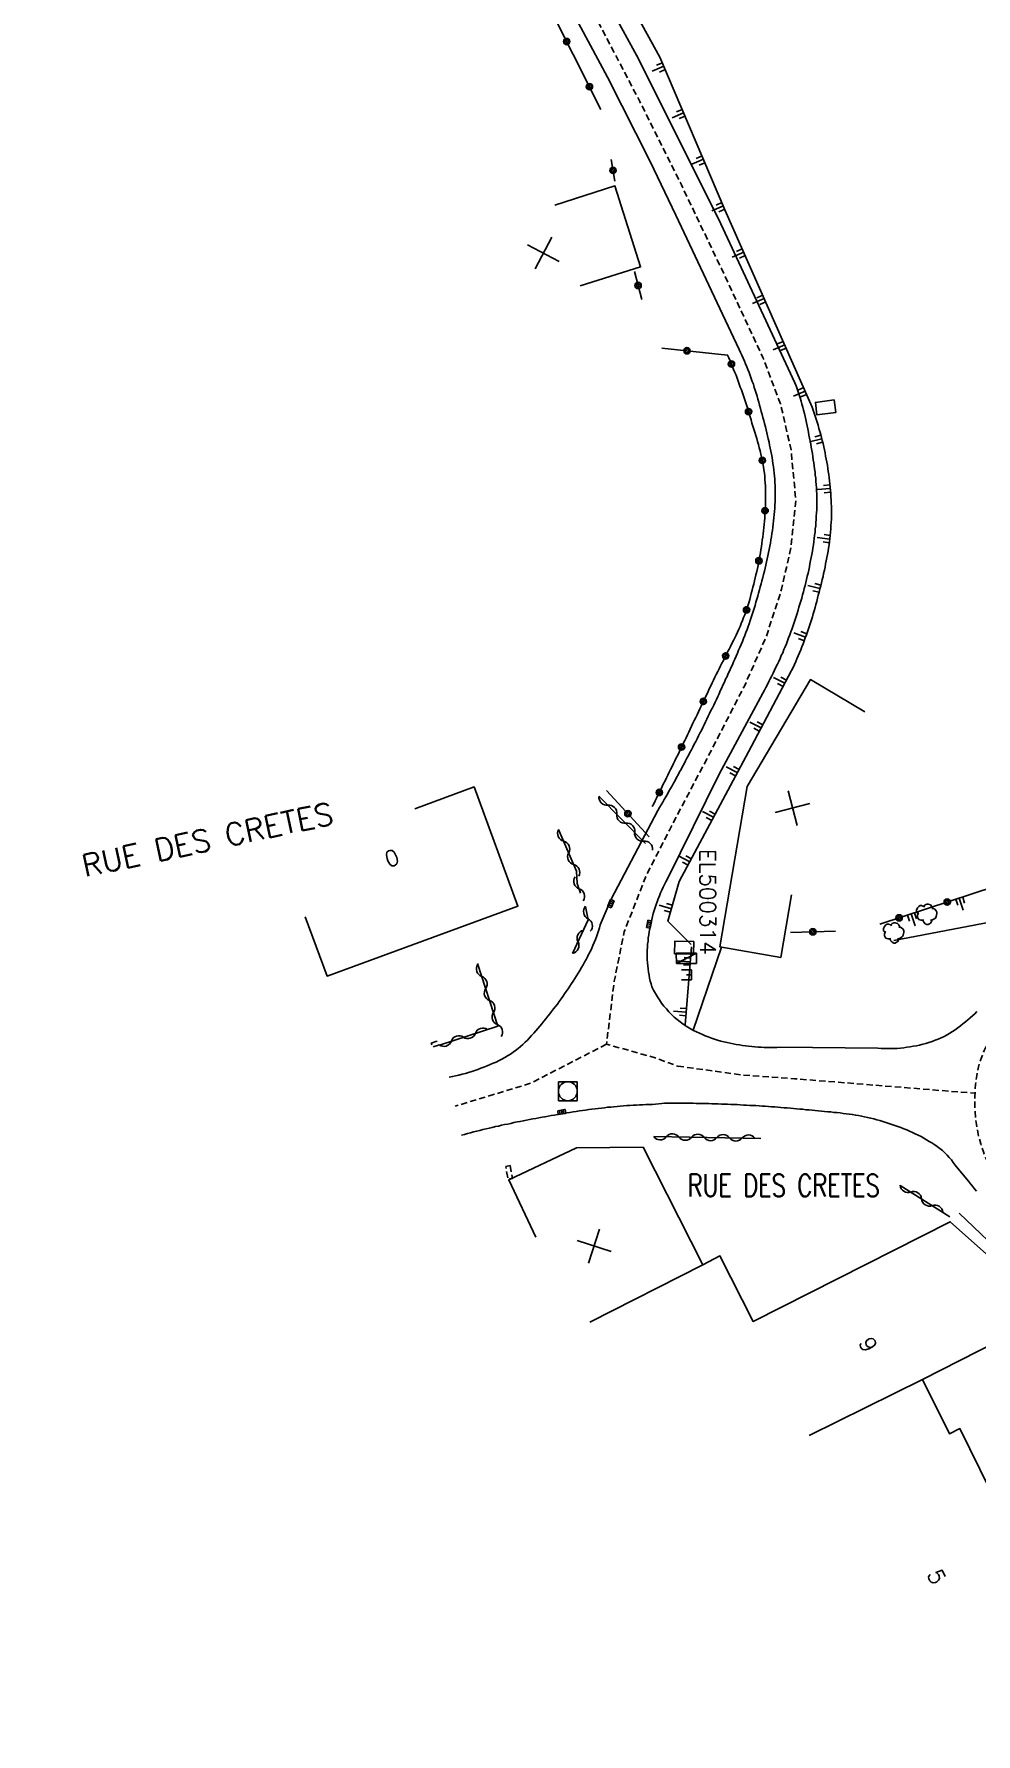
# Model space of a CAD drawing. Header units: millimetres. Extents: x 269514 to 270000, y 126091 to 127000.
# Drawn here: x 269780.9 to 269855.4, y 126210.8 to 126345.1 of the extents above; entities that cross this region are included whole.
import ezdxf
from ezdxf.enums import TextEntityAlignment as Align

# ---------------------------------------------------------------- set-up
doc = ezdxf.new("R2010")
doc.units = ezdxf.units.MM
doc.linetypes.add('DASHED', pattern=[0.75, 0.5, -0.25])
doc.layers.get('0').update_dxf_attribs({"linetype": 'CONTINUOUS'})
for name, color, linetype in [('W0001', 6, 'DASHED'), ('W0008', 7, 'CONTINUOUS'), ('W0100', 7, 'CONTINUOUS'), ('W0112', 1, 'DASHED'), ('W0211', 2, 'CONTINUOUS'), ('W0300', 7, 'CONTINUOUS'), ('W0302', 3, 'CONTINUOUS'), ('W0310', 3, 'CONTINUOUS'), ('W0322', 7, 'CONTINUOUS'), ('W0400', 7, 'CONTINUOUS'), ('W0420', 7, 'CONTINUOUS'), ('W0430', 7, 'CONTINUOUS'), ('W0984', 7, 'CONTINUOUS'), ('W0989', 7, 'CONTINUOUS'), ('W0991', 7, 'CONTINUOUS'), ('W1102', 7, 'CONTINUOUS'), ('W1471', 7, 'CONTINUOUS')]:
    doc.layers.add(name, color=color, linetype=linetype)
doc.styles.get("Standard").update_dxf_attribs({"font": 'romans.shx', "width": 0.85})

# ---------------------------------------------------------------- blocks, each defined once
blk = doc.blocks.new('T300')
for p, q in [((-0.8, 0.51), (-0.86, 0.34)), ((-0.86, 0.34), (-0.86, 0.17)), ((-0.86, 0.17), (-0.74, 0.06)), ((-0.69, 0.63), (-0.8, 0.51)), ((-0.8, -0.06), (-0.74, 0.06)), ((-0.74, 0.06), (-0.69, 0.11)), ((-0.57, 0.69), (-0.69, 0.63)), ((-0.46, 0.69), (-0.57, 0.69)), ((-0.29, 0.63), (-0.46, 0.69)), ((-0.29, 0.63), (-0.17, 0.74)), ((-0.23, 0.57), (-0.29, 0.63)), ((-0.17, 0.74), (-0.06, 0.8)), ((-0.06, 0.8), (0.06, 0.8)), ((0.06, 0.8), (0.23, 0.74)), ((0.23, 0.74), (0.34, 0.63)), ((0.34, 0.63), (0.4, 0.51)), ((0.46, 0.46), (0.34, 0.46)), ((0.4, 0.51), (0.4, 0.46)), ((0.57, 0.4), (0.46, 0.46)), ((0.57, 0.4), (0.69, 0.29)), ((0.69, 0.29), (0.74, 0.17)), ((0.74, 0.06), (0.69, -0.17)), ((0.74, 0.17), (0.74, 0.06)), ((-0.8, -0.17), (-0.8, -0.06)), ((-0.8, -0.23), (-0.8, -0.17)), ((-0.74, -0.34), (-0.8, -0.23)), ((-0.69, -0.4), (-0.74, -0.34)), ((-0.51, -0.46), (-0.69, -0.4)), ((-0.4, -0.46), (-0.51, -0.46)), ((-0.4, -0.46), (-0.34, -0.46)), ((-0.34, -0.46), (-0.34, -0.4)), ((-0.34, -0.51), (-0.34, -0.46)), ((-0.29, -0.63), (-0.34, -0.51)), ((-0.17, -0.74), (-0.29, -0.63)), ((-0.06, -0.8), (-0.17, -0.74)), ((0.06, -0.8), (-0.06, -0.8)), ((0.17, -0.74), (0.06, -0.8)), ((0.23, -0.69), (0.17, -0.74)), ((0.29, -0.46), (0.23, -0.46)), ((0.29, -0.63), (0.23, -0.69)), ((0.46, -0.4), (0.29, -0.46)), ((0.34, -0.51), (0.29, -0.63)), ((0.34, -0.51), (0.34, -0.46)), ((0.57, -0.34), (0.46, -0.4)), ((0.63, -0.29), (0.57, -0.34)), ((0.69, -0.17), (0.63, -0.29))]:
    blk.add_line(p, q)
blk = doc.blocks.new('t322o')
at = {"color": 0, "linetype": 'Continuous'}
for radius in [0.25, 0.15]:
    blk.add_circle((0, 0), radius, dxfattribs=at)
blk = doc.blocks.new('t310o')
at = {"color": 0, "linetype": 'Continuous'}
for centre, start, end in [((-0.5, 0.38), 216.8699, 323.1304), ((0.5, -0.37), 36.8699, 143.1303)]:
    blk.add_arc(centre, 0.625, start, end, dxfattribs=at)
blk = doc.blocks.new('t991o')
at = {"color": 0, "linetype": 'Continuous'}
for p, q in [((-1, 1), (1, -1)), ((-1, -1), (1, 1))]:
    blk.add_line(p, q, dxfattribs=at)
blk = doc.blocks.new('t211o')
at = {"color": 0, "linetype": 'Continuous'}
for p, q in [((-0.29, 0.5), (-0.29, 0)), ((0, 1), (0, 0)), ((0.29, 0.5), (0.29, 0))]:
    blk.add_line(p, q, dxfattribs=at)
blk = doc.blocks.new('T400')
for p, q in [((-0.15, 0.3), (0.15, 0.3)), ((-0.15, -0.25), (-0.15, 0.3)), ((-0.15, 0.15), (0.15, 0.15)), ((-0.15, 0), (0.15, 0)), ((0.15, 0.3), (0.15, -0.25)), ((-0.15, -0.15), (0.15, -0.15)), ((-0.15, -0.25), (-0.15, -0.3)), ((-0.15, -0.3), (0.15, -0.3)), ((0.15, -0.3), (0.15, -0.25))]:
    blk.add_line(p, q)
blk = doc.blocks.new('T420')
for p, q in [((0.75, 0.75), (-0.75, 0.75)), ((-0.75, 0.75), (-0.75, -0.75)), ((0.75, 0.75), (0.75, -0.75)), ((0.75, -0.75), (-0.75, -0.75))]:
    blk.add_line(p, q)
blk.add_ellipse((0, 0), major_axis=(-0.53, 0.53), ratio=1, start_param=3.926991, end_param=10.210176)
blk = doc.blocks.new('T430')
at = {"flags": 128}
for points in [[(-0.4, 2.1), (0.4, 2.1)], [(-0.4, 2.1), (-0.4, 1.3)], [(-0.4, 1.7), (0, 1.7)], [(0.8, 0.8), (-0.8, 0.8)], [(-0.8, 0.8), (-0.8, 0)], [(0.8, 0.8), (-0.8, 0)], [(-0.8, 0), (0.8, 0)], [(-0.4, 1.3), (0.4, 1.3)], [(0.8, 0), (0.8, 0.8)]]:
    blk.add_lwpolyline(points, dxfattribs=at)
blk = doc.blocks.new('T1471')
at = {"color": 0, "linetype": 'Continuous', "flags": 128}
blk.add_lwpolyline([(-0.75, -0.5), (-0.75, 0.5), (0.75, 0.5), (0.75, -0.5), (-0.75, -0.5)], dxfattribs=at)

msp = doc.modelspace()

# ---------------------------------------------------------------- linework, layer by layer
at = {"layer": 'W0001', "flags": 128}
for points in [[(269606.32, 126584.24), (269608.5, 126581.57), (269610.88, 126578.83), (269614.02, 126576.18), (269616.97, 126573.98), (269621.62, 126570.85), (269626.79, 126567.68), (269632.18, 126564.66), (269637.58, 126561.81), (269643.73, 126558.55), (269649.46, 126555.43), (269654.59, 126552.53), (269660.14, 126549.31), (269667.57, 126544.84), (269679.04, 126538.01), (269694.29, 126529.42), (269706.35, 126522.36), (269716.27, 126516.18), (269724.38, 126510.82), (269730.71, 126506.51), (269738.94, 126500.54), (269745.65, 126494.99), (269749.42, 126491.77), (269756.42, 126485.06), (269761.77, 126479.17), (269767.74, 126472.34), (269770.31, 126469.39), (269774.09, 126464.98), (269776.65, 126461.9), (269778.81, 126458.65), (269781.13, 126454.69), (269782.34, 126452.29), (269784.21, 126447.95), (269786, 126443.11), (269787.5, 126438.64), (269788.59, 126434.97), (269790.63, 126428.28), (269792.22, 126423.32), (269794.14, 126417.52), (269796.16, 126412.04), (269799.03, 126404.04), (269801.27, 126397.83), (269804.84, 126388.91), (269808.21, 126380.92), (269811.62, 126373.21), (269815.42, 126365.35), (269818.46, 126359.29), (269822.14, 126352.25), (269825.85, 126345.42), (269828.8, 126339.78), (269832.08, 126333.2), (269835.24, 126326.59), (269838.53, 126319.56), (269839.92, 126315.89), (269840.75, 126312.27), (269841.13, 126308.28), (269840.75, 126304.55), (269840, 126301.24), (269838.78, 126297.46), (269837.06, 126293.58), (269834.88, 126289.34), (269831.13, 126282.2), (269829.3, 126278.61), (269827.56, 126274.18), (269826.77, 126270.26), (269826.16, 126265.29), (269830, 126264.21), (269831.88, 126263.52)], [(269826.16, 126265.29), (269820.16, 126262.2), (269814.2, 126260.39)], [(269831.79, 126263.56), (269836.75, 126262.87), (269841.03, 126262.56), (269855.3, 126261.41)]]:
    msp.add_lwpolyline(points, dxfattribs=at)
msp.add_lwpolyline([(269868.1, 126250.99), (269868.42, 126251.09), (269868.74, 126251.2), (269869.05, 126251.32), (269869.36, 126251.44), (269869.66, 126251.58), (269869.96, 126251.72), (269870.25, 126251.87), (269870.54, 126252.04), (269870.82, 126252.21), (269871.09, 126252.39), (269871.35, 126252.58), (269871.61, 126252.78), (269871.87, 126252.99), (269872.11, 126253.21), (269872.35, 126253.44), (269872.58, 126253.67), (269872.8, 126253.92), (269873.01, 126254.17), (269873.21, 126254.43), (269873.41, 126254.7), (269873.59, 126254.98), (269873.77, 126255.26), (269873.94, 126255.55), (269874.09, 126255.85), (269874.24, 126256.15), (269874.38, 126256.46), (269874.52, 126256.78), (269874.64, 126257.1), (269874.75, 126257.43), (269874.85, 126257.75), (269874.95, 126258.08), (269875.02, 126258.4), (269875.09, 126258.73), (269875.15, 126259.05), (269875.2, 126259.38), (269875.23, 126259.71), (269875.26, 126260.03), (269875.27, 126260.36), (269875.27, 126260.68), (269875.26, 126261), (269875.24, 126261.32), (269875.21, 126261.64), (269875.17, 126261.96), (269875.11, 126262.27), (269875.05, 126262.59), (269874.98, 126262.9), (269874.89, 126263.2), (269874.8, 126263.51), (269874.7, 126263.81), (269874.58, 126264.11), (269874.46, 126264.4), (269874.33, 126264.7), (269874.19, 126264.98), (269874.05, 126265.27), (269873.89, 126265.55), (269873.73, 126265.83), (269873.55, 126266.11), (269873.37, 126266.38), (269873.18, 126266.66), (269872.97, 126266.94), (269872.75, 126267.21), (269872.53, 126267.47), (269872.3, 126267.71), (269872.06, 126267.95), (269871.82, 126268.18), (269871.56, 126268.4), (269871.31, 126268.61), (269871.04, 126268.81), (269870.77, 126268.99), (269870.49, 126269.17), (269870.21, 126269.34), (269869.92, 126269.49), (269869.63, 126269.64), (269869.33, 126269.77), (269869.03, 126269.89), (269868.72, 126270.01), (269868.42, 126270.11), (269868.1, 126270.21), (269867.79, 126270.29), (269867.47, 126270.36), (269867.15, 126270.43), (269866.83, 126270.48), (269866.5, 126270.53), (269866.17, 126270.57), (269865.83, 126270.6), (269865.49, 126270.62), (269865.16, 126270.63), (269864.82, 126270.62), (269864.49, 126270.6), (269864.16, 126270.58), (269863.83, 126270.54), (269863.51, 126270.49), (269863.19, 126270.42), (269862.87, 126270.35), (269862.56, 126270.27), (269862.25, 126270.18), (269861.95, 126270.07), (269861.65, 126269.96), (269861.35, 126269.84), (269861.06, 126269.71), (269860.78, 126269.57), (269860.5, 126269.42), (269860.22, 126269.26), (269859.95, 126269.09), (269859.69, 126268.92), (269859.42, 126268.74), (269859.17, 126268.56), (269858.91, 126268.36), (269858.66, 126268.16), (269858.42, 126267.95), (269858.17, 126267.73), (269857.93, 126267.5), (269857.7, 126267.27), (269857.48, 126267.03), (269857.27, 126266.78), (269857.06, 126266.52), (269856.86, 126266.25), (269856.67, 126265.97), (269856.5, 126265.69), (269856.33, 126265.4), (269856.17, 126265.1), (269856.03, 126264.79), (269855.9, 126264.48), (269855.78, 126264.16), (269855.67, 126263.83), (269855.58, 126263.49), (269855.5, 126263.15), (269855.44, 126262.81), (269855.38, 126262.46), (269855.35, 126262.11), (269855.32, 126261.78), (269855.31, 126261.47), (269855.29, 126261.15), (269855.29, 126260.84), (269855.29, 126260.52), (269855.3, 126260.21), (269855.32, 126259.89), (269855.34, 126259.58), (269855.37, 126259.27), (269855.42, 126258.95), (269855.47, 126258.64), (269855.52, 126258.33), (269855.59, 126258.02), (269855.67, 126257.71), (269855.76, 126257.4), (269855.86, 126257.09), (269855.96, 126256.79), (269856.08, 126256.48), (269856.21, 126256.18), (269856.36, 126255.89), (269856.51, 126255.6), (269856.67, 126255.31), (269856.85, 126255.02), (269857.03, 126254.74), (269857.23, 126254.47), (269857.44, 126254.2), (269857.66, 126253.93), (269857.89, 126253.67), (269858.13, 126253.42), (269858.38, 126253.17), (269858.65, 126252.93), (269858.92, 126252.7), (269859.19, 126252.48), (269859.47, 126252.27), (269859.76, 126252.07), (269860.05, 126251.88), (269860.34, 126251.7), (269860.64, 126251.54), (269860.95, 126251.39), (269861.25, 126251.25), (269861.56, 126251.12), (269861.88, 126251), (269862.2, 126250.9), (269862.52, 126250.81), (269862.84, 126250.73), (269863.16, 126250.66), (269863.49, 126250.61), (269863.82, 126250.56), (269864.15, 126250.53), (269864.48, 126250.51), (269864.81, 126250.5), (269865.14, 126250.51), (269865.47, 126250.52), (269865.8, 126250.54), (269866.13, 126250.58), (269866.46, 126250.62), (269866.79, 126250.68), (269867.12, 126250.74), (269867.44, 126250.82), (269867.77, 126250.9)], close=True, dxfattribs=at)
at = {"layer": 'W0008', "flags": 128}
for points in [[(269831.65, 126330.8), (269829.62, 126335.05), (269826.25, 126341.71), (269819.54, 126354.2)], [(269831.64, 126330.8), (269836.65, 126320.18), (269836.76, 126319.95), (269836.86, 126319.73), (269836.96, 126319.5), (269837.06, 126319.28), (269837.16, 126319.05), (269837.25, 126318.82), (269837.34, 126318.6), (269837.43, 126318.37), (269837.52, 126318.14), (269837.6, 126317.9), (269837.69, 126317.67), (269837.77, 126317.44), (269837.84, 126317.2), (269837.92, 126316.97), (269837.99, 126316.73), (269838.06, 126316.5), (269838.13, 126316.26), (269838.2, 126316.02), (269838.26, 126315.78), (269838.33, 126315.54), (269838.4, 126315.3), (269838.46, 126315.06), (269838.53, 126314.82), (269838.59, 126314.58), (269838.66, 126314.34), (269838.72, 126314.09), (269838.78, 126313.85), (269838.84, 126313.61), (269838.9, 126313.37), (269838.95, 126313.13), (269839.01, 126312.88), (269839.06, 126312.64), (269839.11, 126312.4), (269839.16, 126312.15), (269839.2, 126311.91), (269839.25, 126311.66), (269839.29, 126311.42), (269839.32, 126311.17), (269839.36, 126310.93), (269839.39, 126310.68), (269839.42, 126310.43), (269839.44, 126310.18), (269839.46, 126309.93), (269839.47, 126309.68), (269839.49, 126309.43), (269839.49, 126309.18), (269839.5, 126308.93), (269839.5, 126308.67), (269839.49, 126308.42), (269839.49, 126308.16), (269839.47, 126307.91), (269839.46, 126307.65), (269839.44, 126307.4), (269839.42, 126307.15), (269839.4, 126306.89), (269839.37, 126306.64), (269839.34, 126306.39), (269839.31, 126306.14), (269839.28, 126305.89), (269839.24, 126305.64), (269839.2, 126305.39), (269839.16, 126305.14), (269839.12, 126304.89), (269839.07, 126304.64), (269839.02, 126304.39), (269838.97, 126304.14), (269838.92, 126303.89), (269838.87, 126303.65), (269838.81, 126303.4), (269838.76, 126303.15), (269838.7, 126302.91), (269838.64, 126302.66), (269838.58, 126302.41), (269838.51, 126302.17), (269838.45, 126301.92), (269838.38, 126301.68), (269838.32, 126301.43), (269838.25, 126301.19), (269838.18, 126300.94), (269838.12, 126300.7), (269838.05, 126300.45), (269837.98, 126300.21), (269837.91, 126299.96), (269837.84, 126299.72), (269837.76, 126299.48), (269837.69, 126299.24), (269837.61, 126299), (269837.53, 126298.76), (269837.44, 126298.52), (269837.36, 126298.29), (269837.27, 126298.05), (269837.18, 126297.82), (269837.09, 126297.58), (269837, 126297.35), (269836.9, 126297.12), (269836.81, 126296.88), (269836.71, 126296.65), (269836.61, 126296.42), (269836.51, 126296.19), (269836.41, 126295.96), (269836.31, 126295.73), (269836.21, 126295.5), (269836.11, 126295.27), (269836, 126295.04), (269835.9, 126294.81), (269835.79, 126294.58), (269835.69, 126294.35), (269835.58, 126294.13), (269835.48, 126293.9), (269835.37, 126293.67), (269835.27, 126293.44), (269835.16, 126293.22), (269835.06, 126292.99), (269834.95, 126292.77), (269834.85, 126292.54), (269834.74, 126292.32), (269834.64, 126292.09), (269834.53, 126291.87), (269834.42, 126291.65), (269834.31, 126291.42), (269834.21, 126291.2), (269834.1, 126290.98), (269833.99, 126290.76), (269833.88, 126290.53), (269833.77, 126290.31), (269833.66, 126290.09), (269833.54, 126289.87), (269833.43, 126289.65), (269833.32, 126289.43), (269833.21, 126289.21), (269833.09, 126288.99), (269832.98, 126288.77), (269832.87, 126288.55), (269832.75, 126288.33), (269832.64, 126288.11), (269832.52, 126287.89), (269832.4, 126287.67), (269832.29, 126287.45), (269832.17, 126287.23), (269832.05, 126287.01), (269831.93, 126286.8), (269831.82, 126286.58), (269831.7, 126286.36), (269831.58, 126286.14), (269831.46, 126285.93), (269831.34, 126285.71), (269831.22, 126285.49), (269831.1, 126285.28), (269830.97, 126285.06), (269830.85, 126284.85), (269830.73, 126284.63), (269830.6, 126284.42), (269830.48, 126284.2), (269830.36, 126283.99), (269830.23, 126283.77), (269826.52, 126276.75), (269825.67, 126274.72), (269825.6, 126274.48), (269825.52, 126274.25), (269825.45, 126274.01), (269825.36, 126273.78), (269825.28, 126273.55), (269825.18, 126273.32), (269825.09, 126273.09), (269824.99, 126272.87), (269824.88, 126272.64), (269824.77, 126272.42), (269824.66, 126272.2), (269824.54, 126271.98), (269824.42, 126271.77), (269824.3, 126271.55), (269824.17, 126271.34), (269824.05, 126271.12), (269823.92, 126270.91), (269823.79, 126270.7), (269823.66, 126270.49), (269823.53, 126270.28), (269823.39, 126270.08), (269823.26, 126269.87), (269823.12, 126269.67), (269822.98, 126269.46), (269822.84, 126269.26), (269822.7, 126269.06), (269822.56, 126268.86), (269822.41, 126268.66), (269822.27, 126268.46), (269822.12, 126268.26), (269821.97, 126268.07), (269821.82, 126267.87), (269821.67, 126267.68), (269821.51, 126267.49), (269821.36, 126267.29), (269821.2, 126267.1), (269821.04, 126266.91), (269820.89, 126266.72), (269820.73, 126266.53), (269820.56, 126266.34), (269820.4, 126266.16), (269820.24, 126265.97), (269820.07, 126265.79), (269819.9, 126265.61), (269819.72, 126265.44), (269819.54, 126265.27), (269819.36, 126265.11), (269819.17, 126264.95), (269818.97, 126264.79), (269818.77, 126264.65), (269818.56, 126264.5), (269818.34, 126264.36), (269818.11, 126264.23), (269817.89, 126264.11), (269817.66, 126263.99), (269817.42, 126263.88), (269817.19, 126263.78), (269816.95, 126263.68), (269816.71, 126263.58), (269816.47, 126263.48), (269816.23, 126263.39), (269815.99, 126263.3), (269815.74, 126263.21), (269815.5, 126263.13), (269815.25, 126263.05), (269815, 126262.98), (269814.74, 126262.91), (269814.49, 126262.84), (269814.23, 126262.79), (269813.98, 126262.73), (269813.72, 126262.69)], [(269855.45, 126267.86), (269855.29, 126267.7), (269855.12, 126267.55), (269854.93, 126267.38), (269854.73, 126267.22), (269854.54, 126267.05), (269854.34, 126266.89), (269854.14, 126266.73), (269853.94, 126266.58), (269853.73, 126266.43), (269853.52, 126266.29), (269853.31, 126266.15), (269853.09, 126266.02), (269852.86, 126265.9), (269852.63, 126265.79), (269852.39, 126265.69), (269852.15, 126265.6), (269851.91, 126265.51), (269851.66, 126265.43), (269851.41, 126265.35), (269851.17, 126265.29), (269850.92, 126265.22), (269850.67, 126265.17), (269850.42, 126265.12), (269850.17, 126265.07), (269849.91, 126265.04), (269849.66, 126265), (269849.41, 126264.98), (269849.15, 126264.96), (269848.9, 126264.95), (269848.64, 126264.94), (269848.38, 126264.94), (269848.13, 126264.94), (269847.87, 126264.95), (269847.61, 126264.97), (269839.87, 126265.04), (269839.62, 126265.03), (269839.37, 126265.02), (269839.12, 126265.02), (269838.88, 126265.03), (269838.63, 126265.03), (269838.38, 126265.04), (269838.14, 126265.06), (269837.89, 126265.08), (269837.64, 126265.1), (269837.4, 126265.13), (269837.15, 126265.16), (269836.91, 126265.19), (269836.67, 126265.23), (269836.42, 126265.27), (269836.18, 126265.31), (269835.94, 126265.36), (269835.69, 126265.42), (269835.44, 126265.48), (269835.19, 126265.54), (269834.94, 126265.61), (269834.7, 126265.69), (269834.46, 126265.77), (269834.21, 126265.86), (269833.97, 126265.95), (269833.74, 126266.05), (269833.5, 126266.15), (269833.27, 126266.26), (269833.04, 126266.37), (269832.81, 126266.49)], [(269814.68, 126258.1), (269814.92, 126258.16), (269815.17, 126258.23), (269815.41, 126258.29), (269815.65, 126258.35), (269815.9, 126258.42), (269816.14, 126258.48), (269816.39, 126258.54), (269816.63, 126258.59), (269816.88, 126258.65), (269817.12, 126258.71), (269817.37, 126258.77), (269817.61, 126258.82), (269817.86, 126258.88), (269818.1, 126258.93), (269818.35, 126258.98), (269818.59, 126259.03), (269818.84, 126259.09), (269819.09, 126259.14), (269819.33, 126259.19), (269819.58, 126259.23), (269819.83, 126259.28), (269820.07, 126259.33), (269820.32, 126259.38), (269820.56, 126259.42), (269820.81, 126259.47), (269821.06, 126259.51), (269821.3, 126259.56), (269821.55, 126259.6), (269821.79, 126259.65), (269822.04, 126259.69), (269822.29, 126259.73), (269822.53, 126259.77), (269822.78, 126259.82), (269823.02, 126259.86), (269823.27, 126259.9), (269823.52, 126259.93), (269823.77, 126259.97), (269824.01, 126260.01), (269824.26, 126260.05), (269824.51, 126260.08), (269824.75, 126260.12), (269825, 126260.15), (269825.25, 126260.18), (269825.5, 126260.21), (269825.75, 126260.24), (269825.99, 126260.27), (269826.24, 126260.3), (269826.49, 126260.32), (269826.74, 126260.35), (269826.99, 126260.37), (269827.25, 126260.39), (269827.5, 126260.41), (269827.76, 126260.43), (269828.01, 126260.45), (269828.27, 126260.46), (269828.52, 126260.48), (269828.77, 126260.49), (269829.03, 126260.5), (269829.28, 126260.51), (269829.54, 126260.52), (269829.79, 126260.53), (269830.78, 126260.63), (269830.78, 126260.63), (269830.77, 126260.64), (269830.78, 126260.63), (269830.78, 126260.63)], [(269830.78, 126260.63), (269831.02, 126260.64), (269831.27, 126260.63), (269831.52, 126260.63), (269831.77, 126260.63), (269832.02, 126260.63), (269832.27, 126260.63), (269832.51, 126260.63), (269832.76, 126260.62), (269833.01, 126260.62), (269833.26, 126260.61), (269833.51, 126260.61), (269833.76, 126260.6), (269834, 126260.6), (269834.25, 126260.59), (269834.5, 126260.58), (269834.75, 126260.58), (269835, 126260.57), (269835.24, 126260.56), (269835.49, 126260.55), (269835.74, 126260.54), (269835.99, 126260.53), (269836.24, 126260.52), (269836.48, 126260.51), (269836.73, 126260.49), (269836.98, 126260.48), (269837.23, 126260.47), (269837.48, 126260.45), (269837.72, 126260.44), (269837.97, 126260.43), (269838.22, 126260.41), (269838.47, 126260.39), (269838.71, 126260.38), (269838.96, 126260.36), (269839.21, 126260.34), (269839.46, 126260.33), (269839.71, 126260.31), (269839.95, 126260.29), (269840.2, 126260.27), (269840.45, 126260.25), (269840.7, 126260.23), (269840.94, 126260.21), (269841.19, 126260.18), (269841.44, 126260.16), (269841.69, 126260.14), (269841.93, 126260.11), (269842.18, 126260.09), (269842.42, 126260.07), (269842.67, 126260.04), (269842.91, 126260.02), (269843.16, 126260), (269843.4, 126259.98), (269843.65, 126259.95), (269843.89, 126259.93), (269844.14, 126259.9), (269844.38, 126259.88), (269844.63, 126259.85), (269844.87, 126259.82), (269845.12, 126259.79), (269845.36, 126259.76), (269845.6, 126259.72), (269845.85, 126259.68), (269846.09, 126259.64), (269846.33, 126259.6), (269846.57, 126259.55), (269846.81, 126259.5), (269847.05, 126259.44), (269847.29, 126259.39), (269847.53, 126259.32), (269847.77, 126259.25), (269848.01, 126259.18), (269848.25, 126259.11), (269848.49, 126259.03), (269848.73, 126258.95), (269848.96, 126258.87), (269849.2, 126258.78), (269849.43, 126258.7), (269849.67, 126258.61), (269849.9, 126258.51), (269850.13, 126258.41), (269850.35, 126258.31), (269850.58, 126258.2), (269850.8, 126258.09), (269851.03, 126257.98), (269851.25, 126257.86), (269851.47, 126257.74), (269851.68, 126257.61), (269851.89, 126257.48), (269852.11, 126257.34), (269852.31, 126257.2), (269852.52, 126257.04), (269852.72, 126256.88), (269852.91, 126256.71), (269853.09, 126256.53), (269853.26, 126256.34), (269853.43, 126256.15), (269853.58, 126255.95), (269853.73, 126255.73), (269854.64, 126254.66), (269854.79, 126254.46), (269854.94, 126254.26), (269855.1, 126254.06), (269855.26, 126253.86), (269855.42, 126253.67)]]:
    msp.add_lwpolyline(points, dxfattribs=at)
msp.add_lwpolyline([(269832.99, 126266.4, -0.161934), (269829.75, 126269.83), (269829.68, 126270.05), (269829.61, 126270.28), (269829.56, 126270.51), (269829.52, 126270.75), (269829.48, 126270.99), (269829.44, 126271.24), (269829.42, 126271.48), (269829.4, 126271.73), (269829.38, 126271.97), (269829.38, 126272.22), (269829.38, 126272.46), (269829.38, 126272.71), (269829.39, 126272.95), (269829.41, 126273.2), (269829.44, 126273.44), (269829.46, 126273.69), (269829.5, 126273.93), (269829.54, 126274.18), (269829.58, 126274.42), (269829.63, 126274.66), (269829.68, 126274.91), (269829.74, 126275.15), (269829.8, 126275.38), (269829.86, 126275.62), (269829.93, 126275.86), (269830, 126276.09), (269830.08, 126276.32), (269830.16, 126276.55), (269830.25, 126276.78), (269830.34, 126277.01), (269830.43, 126277.24), (269830.53, 126277.46), (269830.63, 126277.69), (269830.74, 126277.91), (269830.85, 126278.13), (269830.97, 126278.35), (269835.06, 126286.63), (269838.51, 126293.04), (269838.64, 126293.26), (269838.76, 126293.49), (269838.88, 126293.71), (269839, 126293.94), (269839.11, 126294.16), (269839.23, 126294.39), (269839.34, 126294.62), (269839.45, 126294.85), (269839.56, 126295.08), (269839.67, 126295.31), (269839.78, 126295.54), (269839.88, 126295.77), (269839.98, 126296), (269840.09, 126296.23), (269840.18, 126296.47), (269840.28, 126296.7), (269840.38, 126296.94), (269840.47, 126297.17), (269840.56, 126297.41), (269840.65, 126297.65), (269840.74, 126297.89), (269840.83, 126298.13), (269840.91, 126298.37), (269841, 126298.61), (269841.08, 126298.85), (269841.16, 126299.09), (269841.23, 126299.33), (269841.31, 126299.58), (269841.38, 126299.82), (269841.46, 126300.06), (269841.53, 126300.31), (269841.6, 126300.55), (269841.66, 126300.8), (269841.73, 126301.04), (269841.8, 126301.29), (269841.86, 126301.53), (269841.92, 126301.78), (269841.98, 126302.02), (269842.04, 126302.27), (269842.1, 126302.52), (269842.15, 126302.76), (269842.2, 126303.01), (269842.25, 126303.26), (269842.3, 126303.51), (269842.35, 126303.76), (269842.39, 126304), (269842.44, 126304.25), (269842.48, 126304.5), (269842.52, 126304.75), (269842.55, 126305), (269842.59, 126305.25), (269842.62, 126305.5), (269842.65, 126305.75), (269842.67, 126306.01), (269842.7, 126306.26), (269842.72, 126306.51), (269842.74, 126306.76), (269842.75, 126307.02), (269842.77, 126307.27), (269842.78, 126307.53), (269842.78, 126307.78), (269842.79, 126308.03), (269842.79, 126308.28), (269842.79, 126308.53), (269842.78, 126308.78), (269842.77, 126309.02), (269842.76, 126309.27), (269842.74, 126309.52), (269842.72, 126309.76), (269842.7, 126310.01), (269842.67, 126310.26), (269842.65, 126310.5), (269842.62, 126310.75), (269842.58, 126310.99), (269842.55, 126311.24), (269842.51, 126311.48), (269842.47, 126311.72), (269842.44, 126311.97), (269842.39, 126312.21), (269842.35, 126312.46), (269842.31, 126312.7), (269842.26, 126312.94), (269842.22, 126313.19), (269842.17, 126313.43), (269842.12, 126313.67), (269842.07, 126313.91), (269842.02, 126314.16), (269841.97, 126314.4), (269841.92, 126314.65), (269841.86, 126314.89), (269841.81, 126315.14), (269841.74, 126315.39), (269841.68, 126315.63), (269841.61, 126315.88), (269841.54, 126316.12), (269841.47, 126316.36), (269841.39, 126316.6), (269841.31, 126316.84), (269841.23, 126317.08), (269841.15, 126317.32), (269841.06, 126317.56), (269835.2, 126330.12), (269828.68, 126343.15), (269821.93, 126355.49)], format="xyb", dxfattribs=at)
at = {"layer": 'W0100', "flags": 128}
for points in [[(269822.06, 126331.61), (269826.83, 126333.12), (269828.85, 126326.72), (269824.08, 126325.21)], [(269840.79, 126277.08), (269839.94, 126272.15), (269835.13, 126272.98), (269837.27, 126285.65), (269842.29, 126294.1), (269846.59, 126291.55)], [(269810.99, 126283.9), (269815.68, 126285.62), (269819.15, 126276.2), (269804.06, 126270.67), (269802.34, 126275.36)], [(269829.06, 126257.14), (269823.78, 126257.09), (269818.43, 126254.57), (269820.56, 126250.05)], [(269874.03, 126210.77), (269878.5, 126213.01), (269873.55, 126222.9), (269870.45, 126221.38), (269866.21, 126214.71), (269864.43, 126213.93), (269854.11, 126234.91), (269853.27, 126234.5), (269851.16, 126238.78), (269861.45, 126244.02), (269853.34, 126251.26), (269837.76, 126243.37), (269835.13, 126248.55), (269833.77, 126247.86), (269829.06, 126257.14)]]:
    msp.add_lwpolyline(points, dxfattribs=at)
at = {"layer": 'W0112', "flags": 128}
for points in [[(269812.29, 126265.36), (269812.75, 126265.52), (269812.86, 126265.21), (269812.4, 126265.05)], [(269818.54, 126255.69), (269818.72, 126254.68), (269818.37, 126254.62), (269818.19, 126255.63)]]:
    msp.add_lwpolyline(points, close=True, dxfattribs=at)
at = {"layer": 'W0211', "flags": 128}
for points in [[(269889.33, 126287.79), (269861.85, 126275.95), (269848.89, 126273.48)], [(269832.38, 126266.83), (269832.87, 126272.99)], [(269833.02, 126266.4), (269835.25, 126272.96)]]:
    msp.add_lwpolyline(points, dxfattribs=at)
at = {"layer": 'W0302', "flags": 128}
for points in [[(269832.85, 126273.16), (269831.01, 126275.02), (269831.91, 126278.15), (269837.38, 126288.39), (269840.8, 126294.83), (269840.91, 126295.06), (269841.02, 126295.29), (269841.12, 126295.52), (269841.22, 126295.75), (269841.32, 126295.99), (269841.42, 126296.22), (269841.52, 126296.45), (269841.61, 126296.69), (269841.7, 126296.92), (269841.79, 126297.16), (269841.88, 126297.39), (269841.97, 126297.63), (269842.05, 126297.87), (269842.13, 126298.11), (269842.21, 126298.35), (269842.29, 126298.58), (269842.37, 126298.83), (269842.44, 126299.07), (269842.51, 126299.31), (269842.58, 126299.55), (269842.65, 126299.79), (269842.72, 126300.04), (269842.78, 126300.28), (269842.85, 126300.53), (269842.91, 126300.78), (269842.97, 126301.02), (269843.04, 126301.27), (269843.1, 126301.52), (269843.16, 126301.76), (269843.22, 126302.01), (269843.28, 126302.26), (269843.33, 126302.5), (269843.39, 126302.75), (269843.44, 126303), (269843.49, 126303.25), (269843.54, 126303.5), (269843.59, 126303.75), (269843.64, 126304), (269843.68, 126304.25), (269843.72, 126304.5), (269843.76, 126304.75), (269843.79, 126305), (269843.82, 126305.25), (269843.85, 126305.5), (269843.87, 126305.75), (269843.9, 126306.01), (269843.91, 126306.26), (269843.93, 126306.51), (269843.94, 126306.77), (269843.94, 126307.02), (269843.95, 126307.28), (269843.94, 126307.54), (269843.94, 126307.79), (269843.93, 126308.04), (269843.92, 126308.3), (269843.9, 126308.55), (269843.89, 126308.8), (269843.87, 126309.05), (269843.85, 126309.3), (269843.82, 126309.55), (269843.8, 126309.8), (269843.77, 126310.05), (269843.73, 126310.3), (269843.7, 126310.54), (269843.66, 126310.79), (269843.63, 126311.04), (269843.58, 126311.28), (269843.54, 126311.53), (269843.49, 126311.77), (269843.44, 126312.02), (269843.39, 126312.26), (269843.34, 126312.51), (269843.28, 126312.75), (269843.22, 126312.99), (269843.16, 126313.23), (269843.1, 126313.48), (269843.03, 126313.72), (269842.96, 126313.96), (269842.89, 126314.2), (269842.81, 126314.44), (269842.74, 126314.68), (269842.66, 126314.91), (269842.58, 126315.15), (269842.49, 126315.39), (269842.41, 126315.63), (269842.32, 126315.86), (269842.22, 126316.1), (269835.52, 126331.24), (269830.38, 126343.3), (269823.22, 126356.29)], [(269854.06, 126251.93), (269862, 126244.34)]]:
    msp.add_lwpolyline(points, dxfattribs=at)
at = {"layer": 'W0310', "flags": 128}
for points in [[(269825.56, 126284.88), (269829.25, 126281.16)], [(269822.37, 126282.25), (269823.79, 126278.97), (269823.84, 126277.98), (269824.1, 126277.22)], [(269824.51, 126276.18), (269824.71, 126275.12), (269823.46, 126272.45)], [(269812.94, 126265.22), (269817.57, 126266.72), (269815.96, 126271.66)], [(269829.89, 126257.98), (269838.36, 126257.84)], [(269849.37, 126254.13), (269853.3, 126251.65)]]:
    msp.add_lwpolyline(points, dxfattribs=at)
at = {"layer": 'W0322', "flags": 128}
for points in [[(269825.71, 126339.17), (269819.16, 126352.17), (269813.37, 126362.82)], [(269826.83, 126333.49), (269826.52, 126335.21)], [(269828.38, 126326.36), (269828.95, 126324.14)], [(269830.53, 126320.3), (269835.73, 126319.75), (269835.83, 126319.52), (269835.93, 126319.29), (269836.03, 126319.07), (269836.12, 126318.84), (269836.21, 126318.61), (269836.31, 126318.38), (269836.4, 126318.15), (269836.49, 126317.92), (269836.57, 126317.69), (269836.66, 126317.46), (269836.74, 126317.22), (269836.83, 126316.99), (269836.91, 126316.76), (269836.99, 126316.52), (269837.07, 126316.29), (269837.15, 126316.06), (269837.22, 126315.82), (269837.3, 126315.58), (269837.37, 126315.35), (269837.44, 126315.11), (269837.51, 126314.87), (269837.59, 126314.62), (269837.66, 126314.38), (269837.74, 126314.14), (269837.81, 126313.89), (269837.89, 126313.65), (269837.96, 126313.4), (269838.04, 126313.16), (269838.11, 126312.92), (269838.18, 126312.67), (269838.24, 126312.43), (269838.31, 126312.18), (269838.37, 126311.93), (269838.42, 126311.68), (269838.48, 126311.44), (269838.53, 126311.19), (269838.57, 126310.93), (269838.61, 126310.68), (269838.64, 126310.43), (269838.67, 126310.18), (269838.69, 126309.92), (269838.71, 126309.66), (269838.72, 126309.41), (269838.73, 126309.15), (269838.73, 126308.9), (269838.73, 126308.64), (269838.73, 126308.39), (269838.73, 126308.13), (269838.72, 126307.88), (269838.71, 126307.63), (269838.7, 126307.37), (269838.69, 126307.12), (269838.67, 126306.87), (269838.65, 126306.62), (269838.63, 126306.37), (269838.6, 126306.12), (269838.58, 126305.87), (269838.55, 126305.62), (269838.52, 126305.37), (269838.48, 126305.12), (269838.45, 126304.87), (269838.41, 126304.62), (269838.37, 126304.37), (269838.33, 126304.12), (269838.29, 126303.87), (269838.24, 126303.62), (269838.19, 126303.38), (269838.14, 126303.13), (269838.09, 126302.88), (269838.04, 126302.64), (269837.98, 126302.39), (269837.92, 126302.14), (269837.86, 126301.9), (269837.8, 126301.65), (269837.74, 126301.4), (269837.68, 126301.16), (269837.61, 126300.91), (269837.54, 126300.67), (269837.48, 126300.42), (269837.41, 126300.18), (269837.33, 126299.94), (269837.26, 126299.7), (269837.18, 126299.46), (269837.09, 126299.23), (269837, 126299), (269836.91, 126298.76), (269836.82, 126298.53), (269836.72, 126298.3), (269836.62, 126298.08), (269836.51, 126297.85), (269836.41, 126297.62), (269836.3, 126297.4), (269836.19, 126297.18), (269836.08, 126296.95), (269835.97, 126296.73), (269835.86, 126296.51), (269835.74, 126296.29), (269835.63, 126296.06), (269835.52, 126295.84), (269835.4, 126295.62), (269835.29, 126295.4), (269835.17, 126295.18), (269835.06, 126294.96), (269834.95, 126294.73), (269834.84, 126294.51), (269834.73, 126294.29), (269834.62, 126294.06), (269834.51, 126293.84), (269834.4, 126293.61), (269834.29, 126293.38), (269834.19, 126293.15), (269834.08, 126292.93), (269833.97, 126292.7), (269833.86, 126292.47), (269833.75, 126292.24), (269833.65, 126292.01), (269833.54, 126291.79), (269833.43, 126291.56), (269833.32, 126291.33), (269833.21, 126291.1), (269833.1, 126290.87), (269832.99, 126290.65), (269832.88, 126290.42), (269832.77, 126290.19), (269832.67, 126289.96), (269832.56, 126289.74), (269832.45, 126289.51), (269832.34, 126289.28), (269832.23, 126289.05), (269832.12, 126288.83), (269832.01, 126288.6), (269831.9, 126288.37), (269831.79, 126288.14), (269831.67, 126287.92), (269831.56, 126287.69), (269831.45, 126287.46), (269831.34, 126287.24), (269831.23, 126287.01), (269831.12, 126286.78), (269831.01, 126286.56), (269830.9, 126286.33), (269830.79, 126286.1), (269830.67, 126285.88), (269830.56, 126285.65), (269830.45, 126285.42), (269830.34, 126285.2), (269830.23, 126284.97), (269830.11, 126284.74), (269830, 126284.52), (269829.89, 126284.29), (269829.78, 126284.07)], [(269888.36, 126290.54), (269867.91, 126281.39), (269847.78, 126274.77)], [(269826.17, 126285.34), (269829.54, 126281.67)], [(269844.26, 126274.22), (269840.7, 126274.12)]]:
    msp.add_lwpolyline(points, dxfattribs=at)
at = {"layer": 'W1102', "flags": 128}
for points in [[(269833.77, 126247.86), (269824.85, 126243.33)], [(269851.16, 126238.78), (269842.19, 126234.37)]]:
    msp.add_lwpolyline(points, dxfattribs=at)

# ---------------------------------------------------------------- block references
at = {"layer": 'W0211'}
for p, rotation in [((269830.69, 126342.58), 113.1096227143657), ((269832.26, 126338.9), 113.1096227143657), ((269833.83, 126335.22), 113.1096227143657), ((269835.4, 126331.54), 113.1096227143657), ((269837.01, 126327.88), 113.8663804206653), ((269838.63, 126324.22), 113.8663804206653), ((269840.25, 126320.57), 113.8663804206653), ((269841.87, 126316.91), 113.8663804206653), ((269843.18, 126313.14), 104.2996225902064), ((269843.85, 126309.2), 94.89061216148357), ((269843.82, 126305.21), 82.86606958173817), ((269843.04, 126301.29), 76.00979013262639), ((269841.9, 126297.45), 70.02063232291546), ((269840.26, 126293.81), 62.03757082884593), ((269838.38, 126290.28), 62.03757082884593), ((269836.5, 126286.75), 61.89653362065047), ((269834.62, 126283.22), 61.89653362065047), ((269832.74, 126279.69), 61.89653362065047), ((269831.29, 126275.99), 73.86689566845405), ((269854.05, 126276.83), 198.2081654792326), ((269850.25, 126275.58), 198.2081654792326), ((269832.77, 126271.81), 85.51378809148467), ((269832.46, 126267.82), 85.51378809148467)]:
    msp.add_blockref('t211o', p, dxfattribs=dict(at, rotation=rotation))
at = {"layer": 'W0300'}
for p in [(269851.54, 126275.55), (269848.93, 126274.08)]:
    msp.add_blockref('T300', p, dxfattribs=at)
at = {"layer": 'W0310'}
for p, rotation in [((269826.27, 126284.17), 314.8103147481334), ((269827.68, 126282.75), 314.8103147481334), ((269822.77, 126281.33), 293.3930520873853), ((269829.09, 126281.33), 314.8103147481334), ((269823.56, 126279.49), 293.3930520873853), ((269823.99, 126277.57), 289.0650073891193), ((269824.69, 126275.2), 280.6245408368337), ((269823.9, 126273.38), 245.0230543144686), ((269816.3, 126270.64), 108.0440553870904), ((269816.92, 126268.74), 108.0440553870904), ((269817.53, 126266.84), 108.0440553870904), ((269813.89, 126265.53), 17.85194038650181), ((269815.79, 126266.14), 17.85194038650181), ((269830.89, 126257.96), 359.0648848457377), ((269832.89, 126257.93), 359.0648848457377), ((269834.89, 126257.9), 359.0648848457377), ((269836.89, 126257.87), 359.0648848457377), ((269850.22, 126253.6), 327.7019927723054), ((269851.91, 126252.53), 327.7019927723054)]:
    msp.add_blockref('t310o', p, dxfattribs=dict(at, rotation=rotation))
at = {"layer": 'W0322'}
for p, rotation in [((269823.01, 126344.53), 116.7346021859586), ((269824.81, 126340.96), 116.7346021859586), ((269832.52, 126320.09), 353.8961210382764), ((269836.04, 126319.04), 292.517538494327), ((269837.39, 126315.28), 286.8218767759267), ((269838.48, 126311.43), 281.0644678393677), ((269838.7, 126307.45), 267.3680676029384), ((269838.21, 126303.49), 259.0312842084821), ((269837.23, 126299.61), 251.1541090977412), ((269835.58, 126295.97), 242.6611768537426), ((269833.82, 126292.38), 244.6140733620905), ((269832.09, 126288.77), 244.1334056742774), ((269830.33, 126285.18), 243.6527422254692), ((269853.1, 126276.52), 198.2081654792326), ((269849.3, 126275.27), 198.2081654792326)]:
    msp.add_blockref('t322o', p, dxfattribs=dict(at, rotation=rotation))
for p in [(269826.67, 126334.35), (269828.66, 126325.25), (269827.85, 126283.51), (269842.48, 126274.17)]:
    msp.add_blockref('t322o', p, dxfattribs=at)
at = {"layer": 'W0400'}
for p, rotation in [((269826.51, 126276.4), 337.2783225654275), ((269829.52, 126274.77), 167.8287274460139), ((269822.62, 126259.93), 99.52311893218013)]:
    msp.add_blockref('T400', p, dxfattribs=dict(at, rotation=rotation))
at = {"layer": 'W0420'}
msp.add_blockref('T420', (269823.1, 126261.57), dxfattribs=at)
at = {"layer": 'W0430', "rotation": 180.0517682076157}
msp.add_blockref('T430', (269832.48, 126272.47), dxfattribs=at)
at = {"layer": 'W0991'}
for p, rotation in [((269821.17, 126327.81), 287.5364605381946), ((269840.88, 126283.95), 59.27679492252628), ((269825.17, 126249.33), 296.921896283518)]:
    msp.add_blockref('t991o', p, dxfattribs=dict(at, rotation=rotation))
at = {"layer": 'W1471'}
for p, rotation in [((269843.48, 126315.61), 187.2019730707215), ((269832.3, 126272.92), 179.3001854463408)]:
    msp.add_blockref('T1471', p, dxfattribs=dict(at, rotation=rotation))

# ---------------------------------------------------------------- texts
at = {"layer": 'W0984'}
msp.add_text('EL500314', height=1.25, rotation=270.1631, dxfattribs=at).set_placement((269834.17, 126276.54), align=Align.MIDDLE)
at = {"layer": 'W0989'}
msp.add_text('RUE DES CRETES', height=1.75, rotation=12.0402, dxfattribs=at).set_placement((269794.61, 126281.46), align=Align.MIDDLE)
at = {"layer": 'W0989', "width": 0.75}
msp.add_text('RUE DES CRETES', height=1.75, dxfattribs=at).set_placement((269840.18, 126254.13), align=Align.MIDDLE)
at = {"layer": 'W0991'}
for s, rotation, p in [('0', 20.1377, (269809.19, 126280)), ('9', 297.0874, (269846.85, 126241.55)), ('5', 295.489, (269852.26, 126223.2))]:
    msp.add_text(s, height=1.25, rotation=rotation, dxfattribs=at).set_placement(p, align=Align.MIDDLE)

doc.saveas('drawing.dxf')
